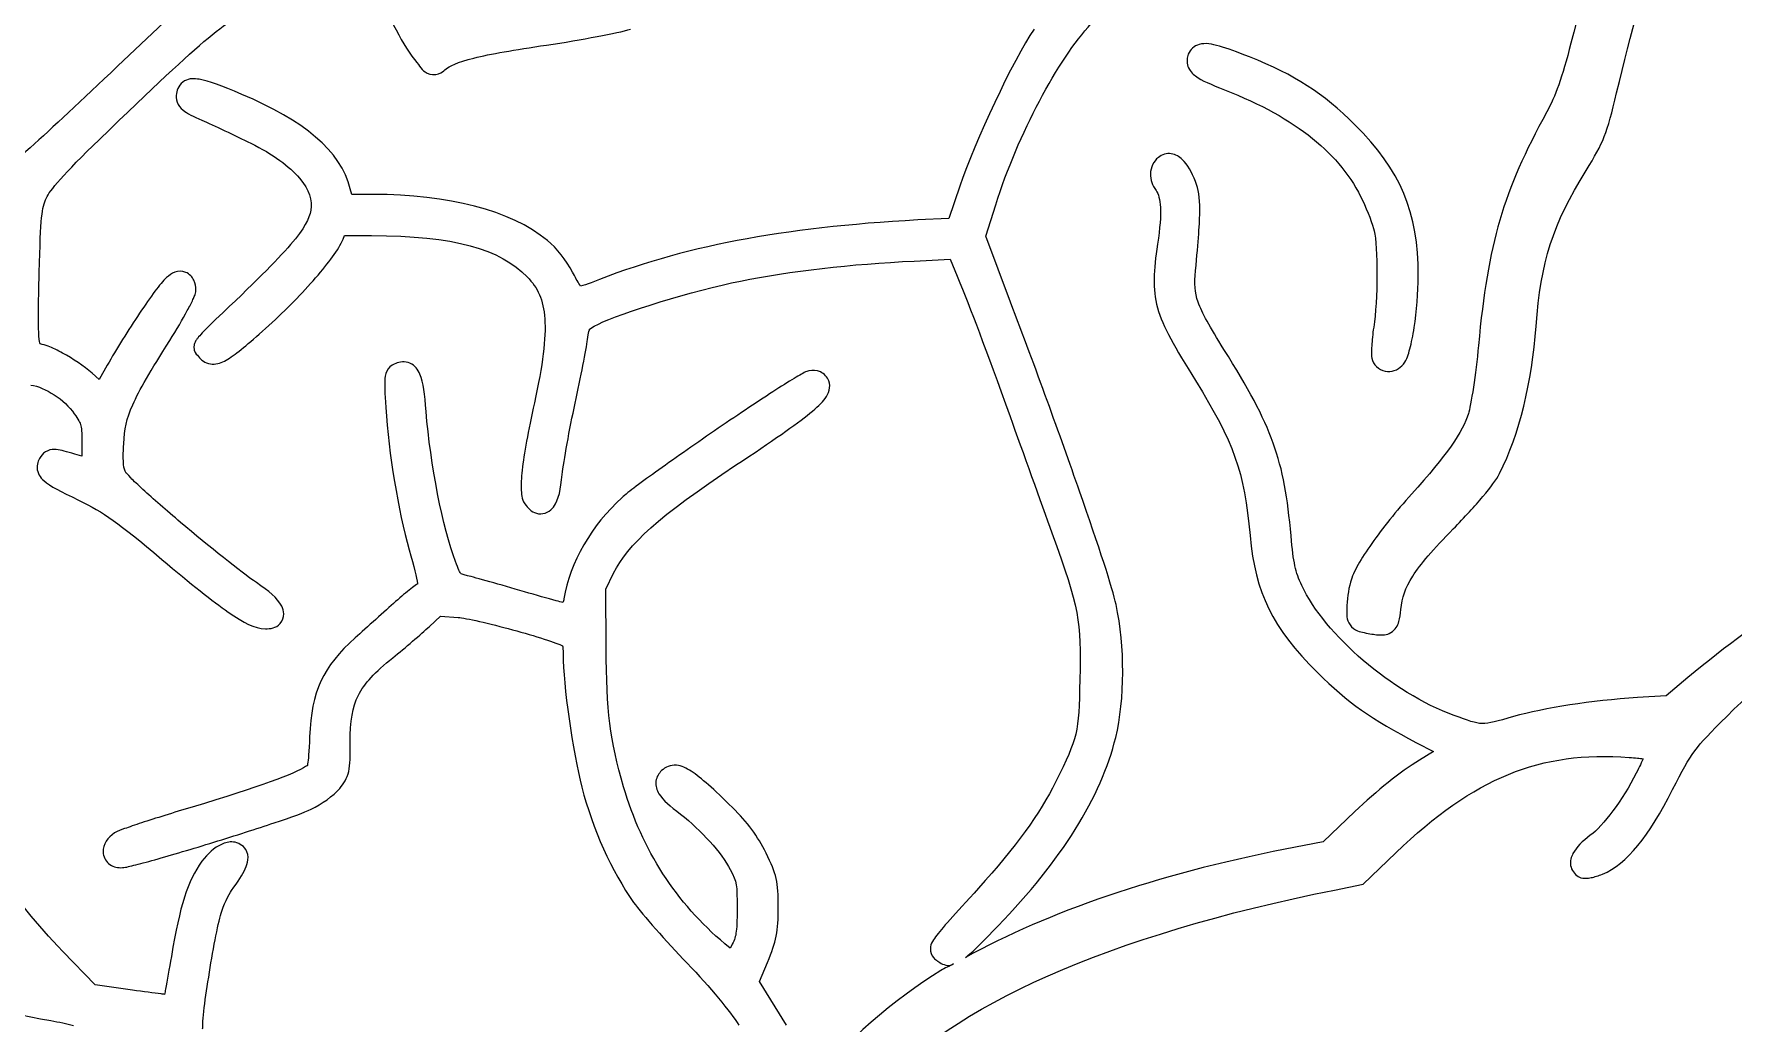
# Model space of a CAD drawing. Extents: x 3 to 1707, y 187 to 1378.
# Drawn here: x 48.7 to 133.8, y 486.8 to 536.4 of the extents above; entities that cross this region are included whole.
import ezdxf

# ---------------------------------------------------------------- set-up
doc = ezdxf.new("R2010")
doc.units = 0
doc.layers.add('Drawings', color=7, linetype='CONTINUOUS')

msp = doc.modelspace()

# ---------------------------------------------------------------- linework, layer by layer
at = {"layer": 'Drawings', "color": 7}
for points in [[(55.960629, 538.006485), (56.092977, 537.808008), (52.883208, 534.775176)], [(107.57704, 535.899494), (107.577127, 535.899607)], [(65.690139, 528.35022), (64.620214, 528.35022), (64.54852, 528.63142)], [(95.096474, 528.763888), (94.550484, 527.153739), (92.984204, 527.071017)], [(97.64461, 522.946589), (96.392688, 526.26062), (96.894561, 527.837709)], [(64.184535, 526.112031), (64.256229, 526.288486), (65.607421, 526.288486)], [(92.813206, 525.014704), (94.605603, 525.10279), (94.958567, 524.248068)], [(52.370586, 519.798059), (51.967984, 519.081198), (51.609505, 519.390009)], [(115.78345, 520.035215), (115.78345, 520.029568)], [(88.527787, 519.003473), (88.527787, 519.009119)], [(51.096473, 515.750706), (51.096473, 515.226845), (50.743509, 515.331589)], [(77.370927, 505.647995), (77.354267, 508.565044), (77.745837, 509.364599)], [(68.513603, 506.699642), (69.076138, 507.217969), (69.953033, 507.151904)], [(131.578704, 504.132087), (130.492235, 503.22776), (129.063835, 503.134027)], [(117.989569, 500.87311), (118.838888, 500.437477), (118.13296, 500.001844)], [(83.702327, 497.624946), (83.696679, 497.624946)], [(114.895618, 497.421189), (113.301765, 495.910279), (111.399068, 495.535318)], [(113.880815, 493.488971), (115.31473, 493.775704), (116.952704, 495.352792)], [(83.647058, 490.682538), (83.586405, 490.572148), (83.321682, 490.792646)], [(53.627867, 488.471452), (51.76929, 488.741641), (50.142346, 490.412462)], [(86.410222, 486.712262), (85.064548, 488.906916), (85.461633, 489.860905)], [(93.987916, 489.921888), (93.993563, 489.921888)]]:
    msp.add_lwpolyline(points, dxfattribs=at)
for points in [[(127.8282, 542.391051), (126.982919, 540.43248), (126.513468, 538.992688), (125.72696, 535.93391)], [(128.015743, 533.452353), (128.729456, 536.472621), (129.518404, 539.253531), (129.923955, 540.256899)], [(65.998302, 538.491526), (66.382386, 537.371979), (67.238036, 535.736138), (67.884454, 534.956911)], [(57.427884, 536.191845), (58.545755, 537.120368), (59.156236, 537.457751), (60.01445, 537.813033)], [(76.912607, 536.263783), (77.668032, 536.406076), (78.256576, 536.528889), (78.594702, 536.638772)], [(98.819142, 536.638235), (97.760173, 535.079752), (95.856482, 531.018029), (95.096474, 528.763888)], [(96.894561, 527.837709), (98.033822, 531.402589), (100.009594, 535.104597), (101.681635, 536.914127)], [(51.979002, 531.113231), (54.709981, 533.753033), (56.310013, 535.263322), (57.427884, 536.191845)], [(70.74125, 535.188505), (71.561231, 535.391782), (72.748164, 535.600366), (74.386709, 535.839188)], [(74.386709, 535.839188), (75.257838, 535.966236), (76.157182, 536.121517), (76.912607, 536.263783)], [(107.086287, 535.866574), (106.856437, 535.804744), (106.629681, 535.604573), (106.545811, 535.386841)], [(107.577127, 535.899607), (107.411375, 535.91937), (107.252541, 535.9109), (107.086287, 535.866574)], [(108.112001, 535.783739), (107.915442, 535.837381), (107.742783, 535.881142), (107.57704, 535.899494)], [(109.612098, 535.248867), (108.990706, 535.498163), (108.505146, 535.676454), (108.112001, 535.783739)], [(125.72696, 535.93391), (125.276307, 534.181213), (124.946565, 533.265762), (124.519162, 532.487494)], [(52.883208, 534.775176), (49.19682, 531.289714), (47.261891, 529.484956), (45.73017, 528.395195)], [(67.884454, 534.956911), (68.099876, 534.697168), (68.161348, 534.508601), (68.529718, 534.383445)], [(69.351452, 534.653633), (69.473465, 534.764024), (69.921269, 534.985229), (70.74125, 535.188505)], [(106.545811, 535.386841), (106.481882, 535.22055), (106.452318, 534.980401), (106.529151, 534.769247)], [(106.529151, 534.769247), (106.60621, 534.558065), (106.755077, 534.409391), (106.915207, 534.289486)], [(114.901045, 531.841074), (113.295296, 533.436796), (111.901155, 534.330367), (109.612098, 535.248867)], [(56.237316, 534.040867), (55.988434, 533.901961), (55.864197, 533.619011), (55.834717, 533.412262)], [(56.976336, 534.123589), (56.731096, 534.165092), (56.486193, 534.179773), (56.237316, 534.040867)], [(59.10515, 533.368134), (58.089003, 533.796737), (57.466806, 534.040528), (56.976336, 534.123589)], [(68.529718, 534.383445), (68.713881, 534.320768), (68.957375, 534.372152), (69.081223, 534.444145)], [(69.081223, 534.444145), (69.205071, 534.515575), (69.27445, 534.584181), (69.351452, 534.653633)], [(106.915207, 534.289486), (107.235478, 534.049789), (107.671959, 533.867997), (108.365669, 533.594703)], [(55.834717, 533.412262), (55.817775, 533.294249), (55.814669, 533.137274), (55.873317, 532.976629)], [(64.54852, 528.63142), (64.065146, 530.549872), (62.213905, 532.056915), (59.10515, 533.368134)], [(108.365669, 533.594703), (111.999581, 532.163042), (114.168453, 530.390243), (115.29259, 528.036355)], [(126.488072, 529.553788), (127.366015, 530.973365), (127.52492, 531.375373), (128.015743, 533.452353)], [(55.873317, 532.976629), (55.932079, 532.815984), (56.044575, 532.680184), (56.160102, 532.585123)], [(56.160102, 532.585123), (56.391166, 532.395116), (56.664095, 532.273743), (57.114206, 532.072302)], [(124.519162, 532.487494), (122.312566, 528.469561), (121.577943, 525.954604), (121.088791, 520.775255)], [(57.114206, 532.072302), (57.6705, 531.823288), (58.778926, 531.302052), (59.557379, 530.919807)], [(118.072207, 524.275539), (118.072207, 527.47246), (117.19957, 529.556809), (114.901045, 531.841074)], [(49.315224, 528.17416), (49.470698, 528.525434), (50.15948, 529.354464), (51.979002, 531.113231)], [(59.557379, 530.919807), (60.674863, 530.37113), (61.503693, 529.755568), (62.000554, 529.166292)], [(105.045725, 530.208819), (104.807545, 530.011189), (104.655186, 529.699498), (104.648638, 529.392719)], [(105.696501, 530.390921), (105.471168, 530.426212), (105.214654, 530.349419), (105.045725, 530.208819)], [(106.236976, 530.109721), (106.095452, 530.242698), (105.921824, 530.35563), (105.696501, 530.390921)], [(106.904301, 528.995821), (106.722257, 529.472138), (106.520025, 529.843739), (106.236976, 530.109721)], [(62.000554, 529.166292), (62.497414, 528.577015), (62.659501, 528.051375), (62.568606, 527.567153)], [(104.648638, 529.392719), (104.642143, 529.085941), (104.752635, 528.806181), (104.929908, 528.549036)], [(107.124918, 527.567633), (107.127663, 528.207334), (107.049553, 528.616061), (106.904301, 528.995821)], [(123.978717, 521.751153), (124.213622, 524.98681), (124.806127, 526.834115), (126.488072, 529.553788)], [(49.078089, 527.181605), (49.131937, 527.703913), (49.19324, 527.898523), (49.315224, 528.17416)], [(74.43703, 526.039755), (72.567842, 527.5704), (69.459722, 528.35022), (65.690139, 528.35022)], [(104.929908, 528.549036), (105.170742, 528.199513), (105.253282, 527.510066), (105.007108, 525.858104)], [(115.29259, 528.036355), (115.522892, 527.554138), (115.800146, 526.806051), (115.866156, 526.519939)], [(48.956754, 524.435506), (48.993688, 525.839188), (49.024241, 526.659269), (49.078089, 527.181605)], [(62.568606, 527.567153), (62.485645, 527.124942), (62.258472, 526.666666), (61.553834, 525.841221)], [(106.909836, 524.52379), (107.05009, 526.029393), (107.122179, 526.927933), (107.124918, 527.567633)], [(65.607421, 526.288486), (69.742164, 526.286425), (72.064846, 525.617221), (73.416752, 524.220654)], [(92.984204, 527.071017), (86.165643, 526.701138), (81.13623, 525.736308), (76.615493, 523.927907)], [(115.866156, 526.519939), (115.947282, 526.167819), (116.007427, 525.257139), (116.004038, 524.314246)], [(61.553834, 525.841221), (60.849193, 525.015748), (59.684903, 523.857438), (57.81462, 522.097034)], [(62.811284, 524.171021), (63.46998, 524.933167), (63.961137, 525.573037), (64.184535, 526.112031)], [(75.683434, 524.462694), (75.374709, 525.041497), (74.882993, 525.674534), (74.43703, 526.039755)], [(105.007108, 525.858104), (104.80877, 524.527235), (104.733575, 523.644026), (105.007108, 522.670867)], [(56.297312, 524.446432), (55.906837, 524.59409), (55.580495, 524.403518), (55.332175, 524.18189)], [(84.099406, 524.01111), (86.590392, 524.511199), (89.63519, 524.863404), (92.813206, 525.014704)], [(48.945741, 521.242763), (48.904317, 521.793643), (48.91389, 522.802771), (48.956754, 524.435506)], [(55.332175, 524.18189), (55.150328, 524.019269), (54.985593, 523.803739), (54.758608, 523.498118)], [(56.710941, 524.049393), (56.638569, 524.209474), (56.492555, 524.37266), (56.297312, 524.446432)], [(56.804688, 523.564155), (56.804688, 523.729882), (56.783228, 523.889341), (56.710941, 524.049393)], [(60.472897, 521.788872), (61.331464, 522.564711), (62.152588, 523.408874), (62.811284, 524.171021)], [(73.416752, 524.220654), (73.94955, 523.670254), (74.223097, 523.083716), (74.293645, 522.114199)], [(76.047427, 523.817517), (75.943599, 523.985785), (75.813567, 524.218649), (75.683434, 524.462694)], [(76.091562, 523.751452), (76.075749, 523.776861), (76.065301, 523.788719), (76.047427, 523.817517)], [(76.615493, 523.927907), (76.42094, 523.849985), (76.232301, 523.787872), (76.091562, 523.751452)], [(76.979456, 521.85505), (78.054023, 522.395879), (81.79996, 523.549446), (84.099406, 524.01111)], [(94.958567, 524.248068), (95.663704, 522.555422), (96.357271, 520.729744), (97.616827, 517.217433)], [(107.042183, 522.94673), (106.858444, 523.469434), (106.846472, 523.844027), (106.909836, 524.52379)], [(116.004038, 524.314246), (116.00065, 523.371353), (115.939883, 522.358978), (115.838597, 521.694997)], [(117.868138, 521.67834), (117.990291, 522.481848), (118.072207, 523.432731), (118.072207, 524.275539)], [(54.758608, 523.498118), (54.531638, 523.192497), (54.266449, 522.811975), (53.986498, 522.395257)], [(56.38003, 522.527415), (56.495068, 522.740009), (56.590961, 522.923664), (56.6613, 523.078832)], [(56.6613, 523.078832), (56.696455, 523.156472), (56.725341, 523.224513), (56.749541, 523.293966)], [(56.749541, 523.293966), (56.773825, 523.363419), (56.804688, 523.412544), (56.804688, 523.564155)], [(101.097039, 513.473132), (100.12861, 516.248706), (98.887196, 519.662767), (97.64461, 522.946589)], [(108.332708, 520.586631), (107.615239, 521.732462), (107.225908, 522.423998), (107.042183, 522.94673)], [(53.986498, 522.395257), (53.426598, 521.561879), (52.81337, 520.584485), (52.370586, 519.798059)], [(55.497619, 521.027544), (55.841728, 521.571958), (56.149982, 522.102285), (56.38003, 522.527415)], [(57.81462, 522.097034), (57.547948, 521.846043), (57.306329, 521.601942), (57.125236, 521.407756)], [(74.293645, 522.114199), (74.364209, 521.14471), (74.192866, 519.804129), (73.775231, 517.912357)], [(105.007108, 522.670867), (105.280641, 521.697708), (105.864737, 520.702753), (106.909805, 519.020441)], [(49.006395, 520.856763), (48.991147, 520.9121), (48.963192, 521.01035), (48.945741, 521.242763)], [(56.899113, 521.154225), (56.868645, 521.116393), (56.839674, 521.083078), (56.810872, 521.03847)], [(57.125236, 521.407756), (57.034679, 521.310635), (56.960077, 521.229889), (56.899113, 521.154225)], [(58.492989, 520.151139), (58.958514, 520.448516), (59.554259, 520.95874), (60.472897, 521.788872)], [(76.43898, 521.08305), (76.488762, 521.459761), (76.531513, 521.57848), (76.543768, 521.595872)], [(76.543768, 521.595872), (76.55591, 521.612811), (76.647427, 521.687911), (76.979456, 521.85505)], [(115.838597, 521.694997), (115.788194, 521.362414), (115.75558, 521.031948), (115.739315, 520.757581)], [(117.653055, 520.614073), (117.732402, 520.915092), (117.807061, 521.276586), (117.868138, 521.67834)], [(122.147715, 514.362072), (123.142616, 516.354777), (123.773357, 518.92188), (123.978717, 521.751153)], [(49.408994, 520.752019), (49.270802, 520.80905), (49.137748, 520.826554), (49.006395, 520.856763)], [(50.131469, 520.399108), (49.876799, 520.541402), (49.630732, 520.660545), (49.408994, 520.752019)], [(51.609505, 519.390009), (51.185697, 519.752378), (50.640802, 520.114634), (50.131469, 520.399108)], [(53.644558, 517.812751), (53.967235, 518.543841), (54.534646, 519.503985), (55.497619, 521.027544)], [(56.722631, 520.812607), (56.722425, 520.811421), (56.711618, 520.725085), (56.711618, 520.72452)], [(56.711618, 520.72452), (56.711618, 520.427511), (56.814345, 520.378272), (56.882594, 520.288887)], [(56.733643, 520.873308), (56.728561, 520.856368), (56.722913, 520.813736), (56.722631, 520.812607)], [(56.766737, 520.950383), (56.757701, 520.93062), (56.743865, 520.907187), (56.733643, 520.873308)], [(56.810872, 521.03847), (56.796471, 521.015884), (56.784894, 520.989345), (56.766737, 520.950383)], [(56.882594, 520.288887), (56.950843, 520.199389), (57.025756, 520.119772), (57.114223, 520.046367)], [(75.815778, 517.884801), (76.098666, 519.188596), (76.372002, 520.576157), (76.43898, 521.08305)], [(111.696896, 511.234491), (111.354095, 515.084778), (110.7752, 516.686118), (108.332708, 520.586631)], [(115.728303, 520.388126), (115.731042, 520.278018), (115.716161, 520.210541), (115.78345, 520.035215)], [(115.739315, 520.757581), (115.731126, 520.620369), (115.725479, 520.498121), (115.728303, 520.388126)], [(117.333182, 519.853113), (117.533722, 520.094504), (117.573735, 520.313083), (117.653055, 520.614073)], [(121.088791, 520.775255), (121.021502, 520.062347), (120.927444, 519.311465), (120.835109, 518.685373)], [(57.114223, 520.046367), (57.289124, 519.90125), (57.574551, 519.820786), (57.814637, 519.8589)], [(57.814637, 519.8589), (58.054737, 519.897015), (58.260227, 520.002324), (58.492989, 520.151139)], [(66.445465, 519.604353), (66.336159, 519.449637), (66.302246, 519.28933), (66.28553, 519.130125)], [(66.826003, 519.885552), (66.724998, 519.846873), (66.554757, 519.759069), (66.445465, 519.604353)], [(67.537446, 519.891199), (67.285937, 520.001307), (67.024518, 519.962063), (66.826003, 519.885552)], [(68.033803, 519.350822), (67.940932, 519.567368), (67.788959, 519.781119), (67.537446, 519.891199)], [(87.535076, 519.510846), (87.36331, 519.474708), (87.327929, 519.434899), (87.231748, 519.38408)], [(88.114158, 519.455791), (87.920875, 519.544725), (87.713041, 519.548395), (87.535076, 519.510846)], [(88.527787, 519.009119), (88.457759, 519.191221), (88.307452, 519.366886), (88.114158, 519.455791)], [(115.78345, 520.029568), (115.899533, 519.727561), (116.209353, 519.490744), (116.527984, 519.472647)], [(116.527984, 519.472647), (116.846614, 519.455707), (117.135234, 519.614658), (117.333182, 519.853113)], [(48.543001, 518.800083), (49.251453, 518.693927), (50.227936, 518.06967), (50.715935, 517.360856)], [(66.28553, 519.130125), (66.252097, 518.811743), (66.277341, 518.40982), (66.32413, 517.674382)], [(68.348162, 517.475989), (68.27963, 518.356488), (68.21957, 518.917645), (68.033803, 519.350822)], [(86.889813, 519.190967), (86.62348, 519.032016), (86.277251, 518.816373), (85.875041, 518.556828)], [(87.231748, 519.38408), (87.135572, 519.333261), (87.02299, 519.270584), (86.889813, 519.190967)], [(88.351305, 518.132234), (88.523015, 518.367414), (88.644533, 518.699263), (88.527787, 519.003473)], [(106.909805, 519.020441), (108.830167, 515.929195), (109.352545, 514.459928), (109.645277, 511.261905)], [(120.835109, 518.685373), (120.742773, 518.059281), (120.637505, 517.529773), (120.586933, 517.367462)], [(53.192323, 515.860702), (53.231319, 516.584254), (53.321875, 517.081632), (53.644558, 517.812751)], [(73.775231, 517.912357), (73.454544, 516.459747), (73.253132, 515.349291), (73.163058, 514.537653)], [(75.170515, 514.317069), (75.242519, 514.959734), (75.537679, 516.603029), (75.815778, 517.884801)], [(85.875041, 518.556828), (85.070619, 518.037739), (84.039718, 517.347812), (82.990663, 516.632363)], [(87.584712, 517.382284), (87.938966, 517.669582), (88.179589, 517.897111), (88.351305, 518.132234)], [(50.715935, 517.360856), (50.923761, 517.058961), (50.998081, 516.929853), (51.041326, 516.754301)], [(66.32413, 517.674382), (66.471641, 515.352369), (66.946976, 512.495569), (67.498837, 510.544479)], [(69.815168, 509.954553), (69.193014, 511.616284), (68.553663, 514.834775), (68.348162, 517.475989)], [(83.862042, 514.77958), (85.712006, 516.004859), (86.876203, 516.807717), (87.584712, 517.382284)], [(97.616827, 517.217433), (98.2297, 515.508412), (99.17214, 512.884223), (99.712553, 511.383363)], [(120.586933, 517.367462), (120.305578, 516.464067), (119.503327, 515.2819), (117.735643, 513.331064)], [(51.041326, 516.754301), (51.084585, 516.578692), (51.096473, 516.295516), (51.096473, 515.750706)], [(82.990663, 516.632363), (81.941609, 515.916885), (80.878936, 515.172158), (80.007013, 514.547986)], [(49.039353, 515.221312), (48.952298, 515.083818), (48.846381, 514.91027), (48.85183, 514.647817)], [(49.381288, 515.508045), (49.229626, 515.445933), (49.102983, 515.321708), (49.039353, 515.221312)], [(49.805949, 515.563099), (49.677611, 515.574392), (49.532952, 515.568746), (49.381288, 515.508045)], [(50.743509, 515.331589), (50.317315, 515.461743), (50.062599, 515.54023), (49.805949, 515.563099)], [(53.186676, 514.824019), (53.163521, 515.034071), (53.164933, 515.358891), (53.192323, 515.860702)], [(48.85183, 514.647817), (48.857195, 514.385252), (49.014166, 514.155972), (49.182733, 514.008173)], [(53.319023, 514.388414), (53.240524, 514.527319), (53.209717, 514.613994), (53.186676, 514.824019)], [(53.545146, 514.145893), (53.393287, 514.298633), (53.282258, 514.453886), (53.319023, 514.388414)], [(73.163058, 514.537653), (73.11802, 514.131833), (73.102348, 513.802977), (73.118924, 513.523048)], [(77.745837, 509.364599), (78.439999, 510.791348), (80.004437, 512.224731), (83.862042, 514.77958)], [(80.007013, 514.547986), (79.13509, 513.923785), (78.476648, 513.440382), (78.159466, 513.152887)], [(121.309425, 513.204073), (121.706617, 513.675731), (121.986594, 514.039342), (122.147715, 514.362072)], [(49.182733, 514.008173), (49.51985, 513.712547), (50.009708, 513.481517), (50.925494, 513.032163)], [(54.157319, 513.561388), (53.90485, 513.792051), (53.697008, 513.993097), (53.545146, 514.145893)], [(56.043471, 511.912616), (55.332788, 512.514626), (54.662275, 513.099922), (54.157319, 513.561388)], [(73.118924, 513.523048), (73.135583, 513.242978), (73.154079, 512.99978), (73.356059, 512.756553)], [(74.72931, 512.68487), (75.013226, 513.07982), (75.087286, 513.573839), (75.170515, 514.317069)], [(50.925494, 513.032163), (52.237115, 512.388566), (52.850928, 511.953695), (55.100399, 510.059975)], [(73.356059, 512.756553), (73.509613, 512.571628), (73.683053, 512.398222), (73.979261, 512.348504)], [(73.979261, 512.348504), (74.275471, 512.298814), (74.587353, 512.487409), (74.72931, 512.68487)], [(78.159466, 513.152887), (76.652371, 511.786754), (75.557524, 509.896987), (75.253027, 508.079778)], [(102.928042, 507.793468), (102.752266, 508.616823), (102.065468, 510.697558), (101.097039, 513.473132)], [(117.735643, 513.331064), (116.965764, 512.481396), (116.274383, 511.61843), (115.739191, 510.855154)], [(119.825871, 511.588418), (120.405074, 512.179841), (120.912233, 512.732414), (121.309425, 513.204073)], [(59.84335, 508.896329), (59.071742, 509.420896), (57.464835, 510.708597), (56.043471, 511.912616)], [(99.712553, 511.383363), (101.08804, 507.563342), (101.184888, 507.035726), (101.113377, 504.038411)], [(109.645277, 511.261905), (109.911863, 508.349514), (110.73434, 506.672228), (113.037042, 504.374636)], [(112.237372, 508.74757), (111.916855, 509.432048), (111.817432, 509.879906), (111.696896, 511.234491)], [(117.796328, 509.21728), (118.18103, 509.821605), (118.81734, 510.558539), (119.825871, 511.588418)], [(67.498837, 510.544479), (67.741366, 509.686934), (67.874329, 509.133767), (67.912469, 508.851608)], [(115.739191, 510.855154), (115.203998, 510.091906), (114.824472, 509.458361), (114.674784, 508.919677)], [(141.803634, 510.324574), (138.771319, 509.381708), (135.515589, 507.398829), (131.578704, 504.132087)], [(55.100399, 510.059975), (56.582312, 508.812421), (57.637641, 507.964926), (58.431497, 507.418677)], [(70.079891, 509.359037), (70.05476, 509.38727), (69.964317, 509.556103), (69.815168, 509.954553)], [(70.421826, 509.243283), (70.139246, 509.312453), (70.104909, 509.332216), (70.079891, 509.359037)], [(73.273112, 508.438194), (72.060395, 508.793222), (70.813354, 509.147601), (70.421826, 509.243283)], [(117.200702, 507.546487), (117.263248, 508.152534), (117.411634, 508.612984), (117.796328, 509.21728)], [(61.111816, 507.710774), (60.887387, 508.139631), (60.47242, 508.468685), (59.84335, 508.896329)], [(67.581569, 508.585654), (67.364228, 508.417386), (67.095196, 508.192963), (66.820491, 507.94601)], [(67.873868, 508.800789), (67.786954, 508.744041), (67.690242, 508.669788), (67.581569, 508.585654)], [(67.912469, 508.823375), (67.900044, 508.814905), (67.88649, 508.809259), (67.873868, 508.800789)], [(67.912469, 508.851608), (67.915857, 508.826198), (67.911099, 508.843138), (67.912469, 508.823375)], [(74.866968, 507.986044), (74.444809, 508.102082), (73.875537, 508.26188), (73.273112, 508.438194)], [(119.864706, 502.240767), (116.75656, 503.374373), (113.391355, 506.283122), (112.237372, 508.74757)], [(114.674784, 508.919677), (114.567991, 508.53588), (114.493304, 508.010325), (114.492795, 507.596261)], [(61.216604, 507.324774), (61.213215, 507.481184), (61.167923, 507.603432), (61.111816, 507.710774)], [(66.820491, 507.94601), (66.287696, 507.466983), (65.377712, 506.650686), (64.790947, 506.126288)], [(75.203386, 507.892311), (75.099219, 507.920544), (75.007166, 507.947648), (74.866968, 507.986044)], [(75.253027, 508.079778), (75.240037, 508.002702), (75.219904, 507.957529), (75.203386, 507.892311)], [(102.911382, 501.137793), (103.376072, 503.063445), (103.377213, 505.686731), (102.928042, 507.793468)], [(114.492795, 507.596261), (114.492392, 507.296315), (114.460888, 507.062914), (114.652731, 506.774628)], [(117.101421, 506.939903), (117.157132, 507.129911), (117.177124, 507.318167), (117.200702, 507.546487)], [(133.530982, 502.19136), (137.38227, 506.02561), (141.303568, 507.819329), (146.29284, 508.058518)], [(58.431497, 507.418677), (59.225352, 506.872427), (59.742109, 506.586004), (60.290073, 506.586004)], [(60.290073, 506.586004), (60.546523, 506.586004), (60.808552, 506.600121), (61.040122, 506.850546)], [(61.040122, 506.850546), (61.155894, 506.976183), (61.219964, 507.168477), (61.216604, 507.324774)], [(66.6826, 505.133592), (67.286697, 505.619311), (68.096047, 506.311722), (68.513603, 506.699642)], [(69.953033, 507.151904), (70.316493, 507.123107), (71.539231, 506.845831), (72.677476, 506.53431)], [(114.652731, 506.774628), (114.748652, 506.63064), (114.898591, 506.531825), (115.022242, 506.482361)], [(116.704336, 506.393993), (116.923371, 506.52104), (117.045706, 506.749811), (117.101421, 506.939903)], [(64.790947, 506.126288), (63.173287, 504.68068), (62.601358, 503.444815), (62.50771, 501.174524)], [(72.677476, 506.53431), (73.246598, 506.378464), (73.805529, 506.214742), (74.265814, 506.065588)], [(74.265814, 506.065588), (74.707118, 505.922447), (75.054152, 505.792293), (75.181315, 505.729221)], [(115.022242, 506.482361), (115.145892, 506.432954), (115.252261, 506.412062), (115.369691, 506.388628)], [(115.369691, 506.388628), (115.640767, 506.334421), (115.855161, 506.293766), (116.059072, 506.278238)], [(116.059072, 506.278238), (116.262973, 506.264121), (116.485295, 506.266945), (116.704336, 506.393993)], [(64.950871, 503.247721), (65.251399, 503.847387), (65.77182, 504.401288), (66.6826, 505.133592)], [(75.181315, 505.729221), (75.195999, 505.680096), (75.214353, 505.537238), (75.214409, 505.299122)], [(75.214409, 505.299122), (75.214819, 503.774349), (75.69132, 500.423332), (76.151972, 498.637913)], [(78.247823, 498.661459), (77.550408, 501.065094), (77.385605, 502.40048), (77.370927, 505.647995)], [(113.037042, 504.374636), (114.517046, 502.897859), (115.759691, 502.02199), (117.989569, 500.87311)], [(101.113377, 504.038411), (101.04798, 501.296773), (101.030501, 501.199567), (99.89455, 498.893618)], [(64.542757, 500.88765), (64.542757, 501.959483), (64.65034, 502.648083), (64.950871, 503.247721)], [(129.063835, 503.134027), (126.718077, 502.976488), (124.424709, 502.622617), (122.848357, 502.180066)], [(122.848357, 502.180066), (121.175095, 501.710215), (121.33507, 501.704314), (119.864706, 502.240767)], [(130.823087, 498.524417), (131.819423, 500.458426), (131.865071, 500.532847), (133.530982, 502.19136)], [(62.50771, 501.174524), (62.476112, 500.40707), (62.44635, 499.987162), (62.408428, 499.818019)], [(64.471063, 499.431878), (64.542333, 499.781091), (64.542757, 500.179767), (64.542757, 500.88765)], [(97.01578, 491.691892), (100.168537, 494.953099), (102.194023, 498.158208), (102.911382, 501.137793)], [(118.13296, 500.001844), (117.161537, 499.401613), (115.995163, 498.464253), (114.895618, 497.421189)], [(116.952704, 495.352792), (120.877603, 499.129956), (124.171989, 500.469211), (128.64464, 500.133635)], [(128.64464, 500.133635), (128.96985, 500.108225), (129.177495, 500.087333), (129.339539, 500.06757)], [(129.339539, 500.06757), (129.268184, 499.902972), (129.161193, 499.679142), (128.997604, 499.350709)], [(50.142346, 490.412462), (47.505667, 493.127392), (45.928245, 495.652908), (44.715523, 499.080831)], [(62.309146, 499.674596), (61.774962, 499.324819), (59.997141, 498.65395), (56.6176, 497.645358)], [(62.408428, 499.818019), (62.370506, 499.648904), (62.438246, 499.759295), (62.309146, 499.674596)], [(64.018828, 498.58269), (64.216968, 498.818152), (64.399801, 499.082666), (64.471063, 499.431878)], [(80.150491, 499.472223), (80.023763, 499.34574), (79.895312, 499.167251), (79.863709, 498.937351)], [(80.88951, 499.742412), (80.619507, 499.767821), (80.321642, 499.643314), (80.150491, 499.472223)], [(81.634044, 499.439106), (81.383581, 499.60201), (81.159514, 499.717482), (80.88951, 499.742412)], [(83.696679, 497.624946), (82.752661, 498.549911), (82.13494, 499.113553), (81.634044, 499.439106)], [(128.997604, 499.350709), (128.321387, 497.993131), (127.333692, 496.705627), (126.692308, 496.229677)], [(62.579395, 497.534996), (63.127162, 497.811113), (63.68892, 498.190846), (64.018828, 498.58269)], [(76.151972, 498.637913), (76.685521, 496.56994), (77.66027, 494.395726), (78.749568, 492.870021)], [(83.321682, 490.792646), (80.891614, 492.825893), (79.164826, 495.5011), (78.247823, 498.661459)], [(79.863709, 498.937351), (79.832112, 498.707536), (79.911063, 498.485427), (80.018138, 498.314252)], [(80.018138, 498.314252), (80.23226, 497.971871), (80.568195, 497.697871), (81.099092, 497.288608)], [(99.89455, 498.893618), (99.130671, 497.342956), (97.879102, 495.615245), (96.034003, 493.583438)], [(127.304475, 494.283952), (128.548507, 494.781415), (129.625353, 496.199412), (130.823087, 498.524417)], [(56.6176, 497.645358), (55.675389, 497.364159), (54.778677, 497.082451), (54.091701, 496.856814)], [(60.737363, 496.856729), (61.613533, 497.15069), (62.245474, 497.36653), (62.579395, 497.534996)], [(85.384421, 495.342036), (84.967963, 496.182641), (84.459751, 496.882506), (83.702327, 497.624946)], [(53.236864, 496.564576), (53.014525, 496.48383), (52.923703, 496.471407), (52.734995, 496.349441)], [(54.091701, 496.856814), (53.748211, 496.743883), (53.459204, 496.645067), (53.236864, 496.564576)], [(57.715109, 495.886224), (58.784399, 496.216041), (59.861196, 496.562769), (60.737363, 496.856729)], [(81.099092, 497.288608), (82.156454, 496.473327), (83.143071, 495.360726), (83.5919, 494.50942)], [(52.734995, 496.349441), (52.387404, 496.12499), (52.144853, 495.794044), (52.161428, 495.38447)], [(54.75352, 495.009452), (55.587015, 495.242656), (56.64582, 495.556408), (57.715109, 495.886224)], [(58.095082, 495.777161), (57.730126, 495.612281), (57.396436, 495.318405), (57.113402, 494.927972)], [(58.696225, 495.892915), (58.471881, 495.915502), (58.277562, 495.859601), (58.095082, 495.777161)], [(59.308398, 495.517955), (59.175655, 495.732524), (58.920558, 495.871148), (58.696225, 495.892915)], [(126.692308, 496.229677), (126.293741, 495.933825), (126.001021, 495.652117), (125.826442, 495.314311)], [(52.161428, 495.38447), (52.169617, 495.179781), (52.265651, 494.955386), (52.437192, 494.810975)], [(52.437192, 494.810975), (52.608704, 494.666705), (52.82838, 494.606851), (53.038335, 494.606851)], [(53.694628, 494.728253), (53.976237, 494.796859), (54.336771, 494.89285), (54.75352, 495.009452)], [(57.113402, 494.927972), (56.37757, 493.912887), (56.015189, 492.732245), (55.580213, 490.163674)], [(59.28081, 494.552955), (59.349596, 494.701177), (59.401354, 494.842681), (59.418692, 495.005133)], [(59.418692, 495.005133), (59.435917, 495.167472), (59.404291, 495.363041), (59.308398, 495.517955)], [(85.996593, 492.618015), (85.99872, 493.90662), (85.911091, 494.279068), (85.384421, 495.342036)], [(111.399068, 495.535318), (104.903418, 494.244708), (99.528873, 492.393225), (95.377804, 490.103792)], [(125.826442, 495.314311), (125.739161, 495.145478), (125.673566, 494.946832), (125.710613, 494.718767)], [(53.038335, 494.606851), (53.27756, 494.606851), (53.413008, 494.659647), (53.694628, 494.728253)], [(58.596944, 493.466667), (58.927168, 493.923305), (59.143225, 494.256679), (59.28081, 494.552955)], [(83.5919, 494.50942), (83.929316, 493.869465), (83.933521, 493.788183), (83.933834, 492.535321)], [(125.710613, 494.718767), (125.747661, 494.490645), (125.909996, 494.279237), (126.091151, 494.16735)], [(126.091151, 494.16735), (126.294233, 494.042279), (126.387192, 494.075876), (126.477206, 494.079264)], [(126.477206, 494.079264), (126.567226, 494.082087), (126.64838, 494.090557), (126.736423, 494.107497)], [(126.736423, 494.107497), (126.912482, 494.142505), (127.10644, 494.204053), (127.304475, 494.283952)], [(58.073012, 492.330745), (58.174638, 492.683317), (58.458689, 493.275502), (58.596944, 493.466667)], [(90.971236, 483.403453), (94.528541, 487.626753), (102.586745, 491.238359), (113.880815, 493.488971)], [(96.034003, 493.583438), (94.789587, 492.213099), (94.186691, 491.56154), (93.883128, 491.140617)], [(57.44981, 489.126963), (57.647527, 490.386178), (57.906803, 491.754512), (58.073012, 492.330745)], [(78.749568, 492.870021), (79.196423, 492.244155), (80.365294, 490.92647), (81.429887, 489.820645)], [(83.933834, 492.535321), (83.933959, 491.937264), (83.919998, 491.571337), (83.878687, 491.322182)], [(85.461633, 489.860905), (85.899808, 490.921247), (85.994456, 491.401742), (85.996593, 492.618015)], [(95.377804, 490.103792), (95.756235, 490.400718), (96.18102, 490.82853), (97.01578, 491.691892)], [(83.878687, 491.322182), (83.837263, 491.073168), (83.77997, 490.931637), (83.647058, 490.682538)], [(93.883128, 491.140617), (93.731353, 490.930282), (93.583707, 490.748434), (93.634951, 490.41825)], [(42.195263, 489.941707), (44.685329, 488.245363), (46.767882, 487.387987), (49.54133, 486.941964)], [(55.580213, 490.163674), (55.47294, 489.530213), (55.366232, 488.948955), (55.287916, 488.525942)], [(81.429887, 489.820645), (82.59806, 488.607309), (83.606877, 487.386943), (84.016453, 486.721663)], [(93.634951, 490.41825), (93.660647, 490.253088), (93.761228, 490.113194), (93.833487, 490.043289)], [(93.833487, 490.043289), (93.905746, 489.973272), (93.953692, 489.947015), (93.987916, 489.921888)], [(93.993563, 489.921888), (94.119416, 489.830413), (94.317299, 489.704213), (94.572644, 489.706753)], [(94.78222, 489.789476), (94.581821, 489.673439), (94.341941, 489.571236), (94.147986, 489.453109)], [(94.572644, 489.706753), (94.6536, 489.707544), (94.709538, 489.768866), (94.78222, 489.789476)], [(57.20714, 487.406536), (57.261892, 487.886891), (57.350952, 488.49737), (57.44981, 489.126963)], [(94.147986, 489.453109), (91.930589, 488.101347), (89.069013, 485.653783), (88.064873, 484.137395)], [(55.0673, 488.278339), (54.696543, 488.322383), (54.18317, 488.390424), (53.627867, 488.471452)], [(55.238275, 488.255753), (55.177086, 488.2614), (55.14018, 488.269869), (55.0673, 488.278339)], [(55.287916, 488.525942), (55.266738, 488.412163), (55.255387, 488.344404), (55.238275, 488.255753)], [(57.146487, 486.524259), (57.149311, 486.501673), (57.152417, 486.926126), (57.20714, 487.406536)], [(49.54133, 486.941964), (49.945415, 486.877029), (50.345292, 486.789789), (50.671917, 486.699444)]]:
    msp.add_open_spline(points, degree=3, dxfattribs=at)

doc.saveas('drawing.dxf')
